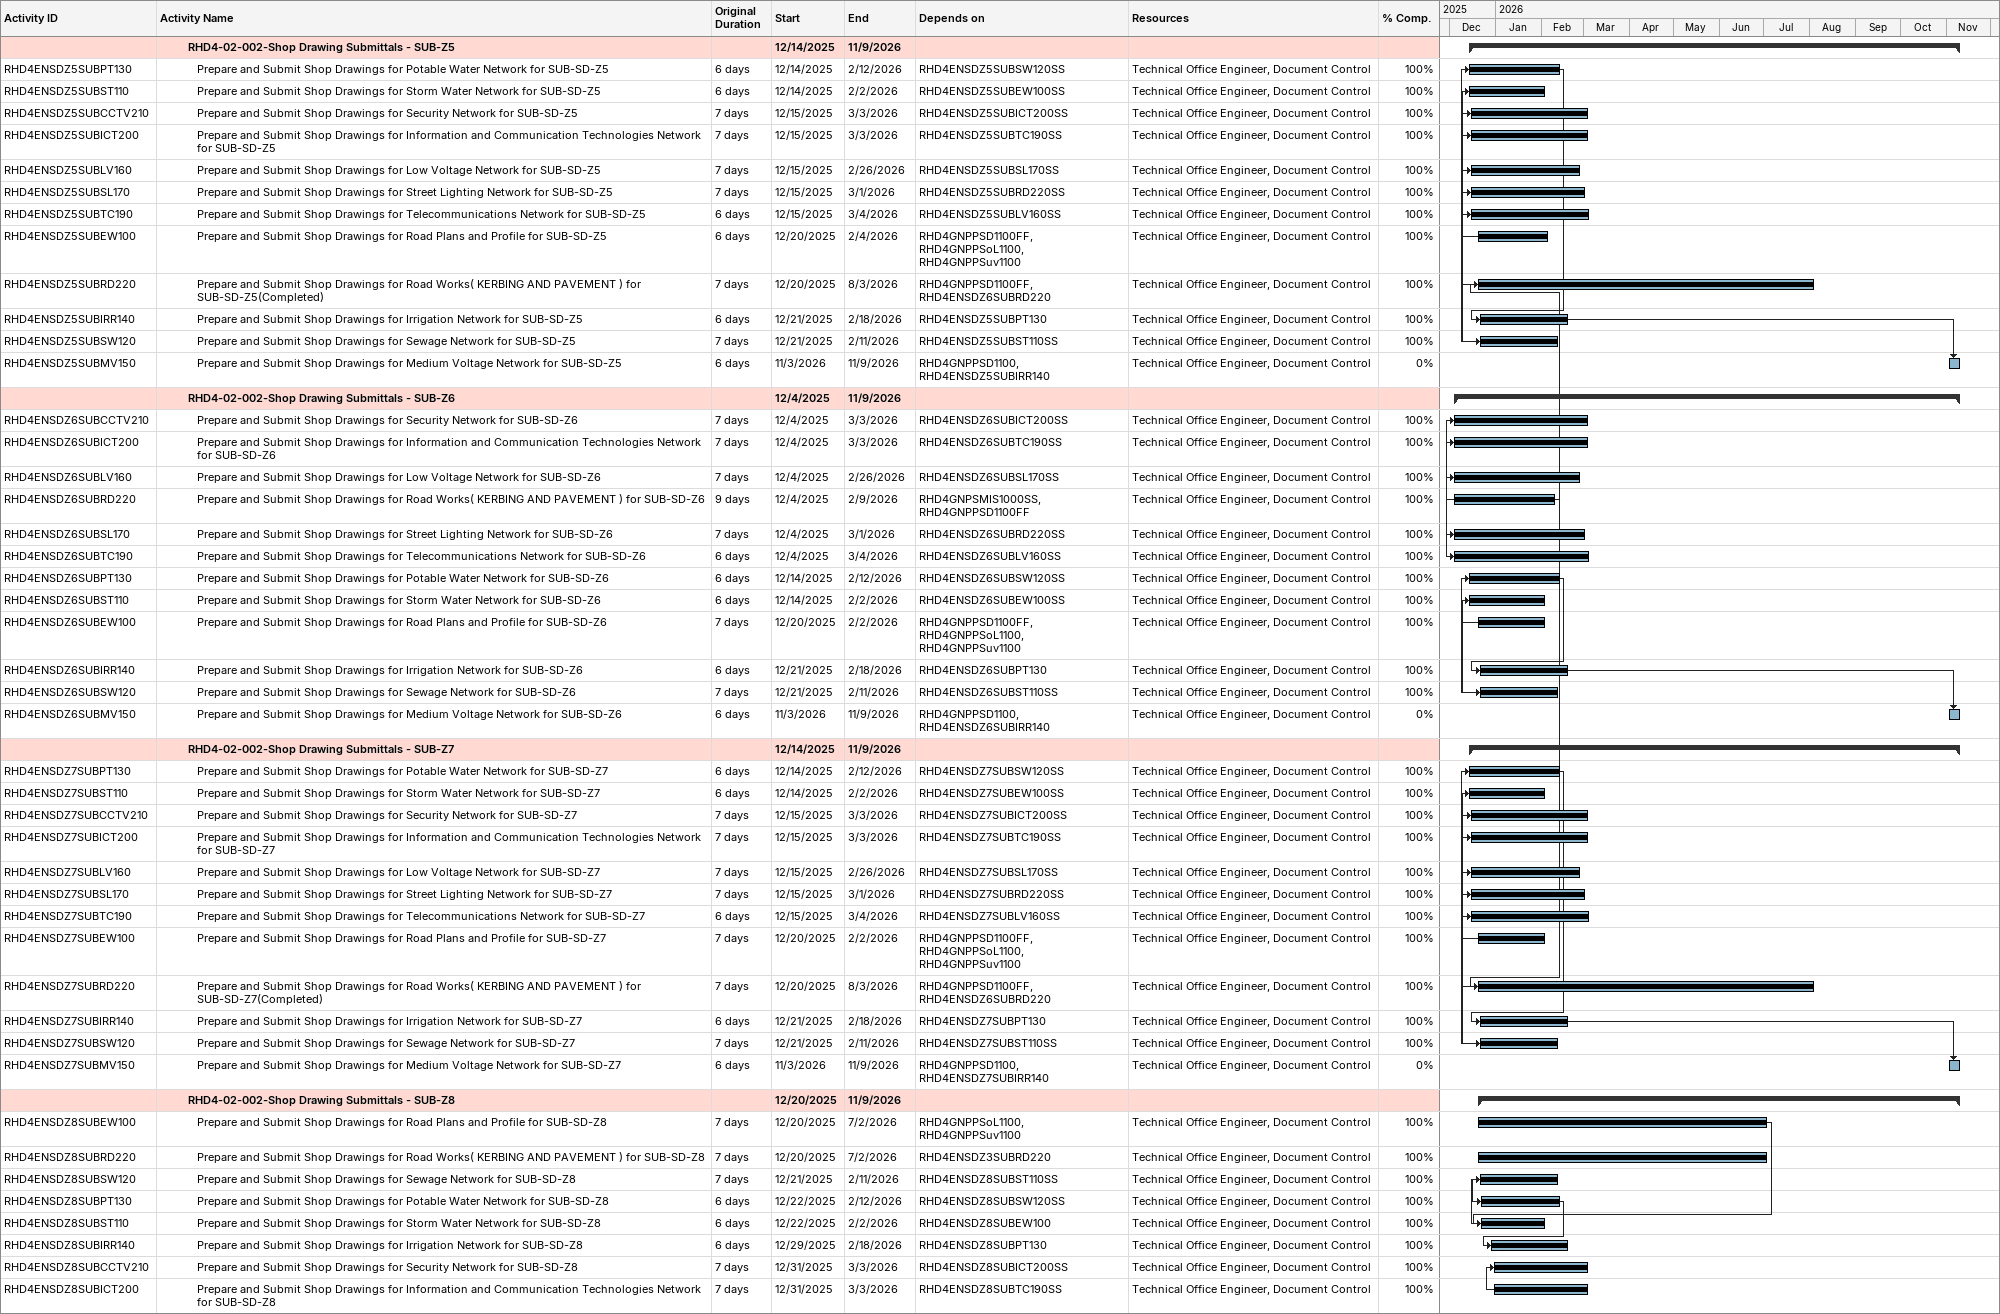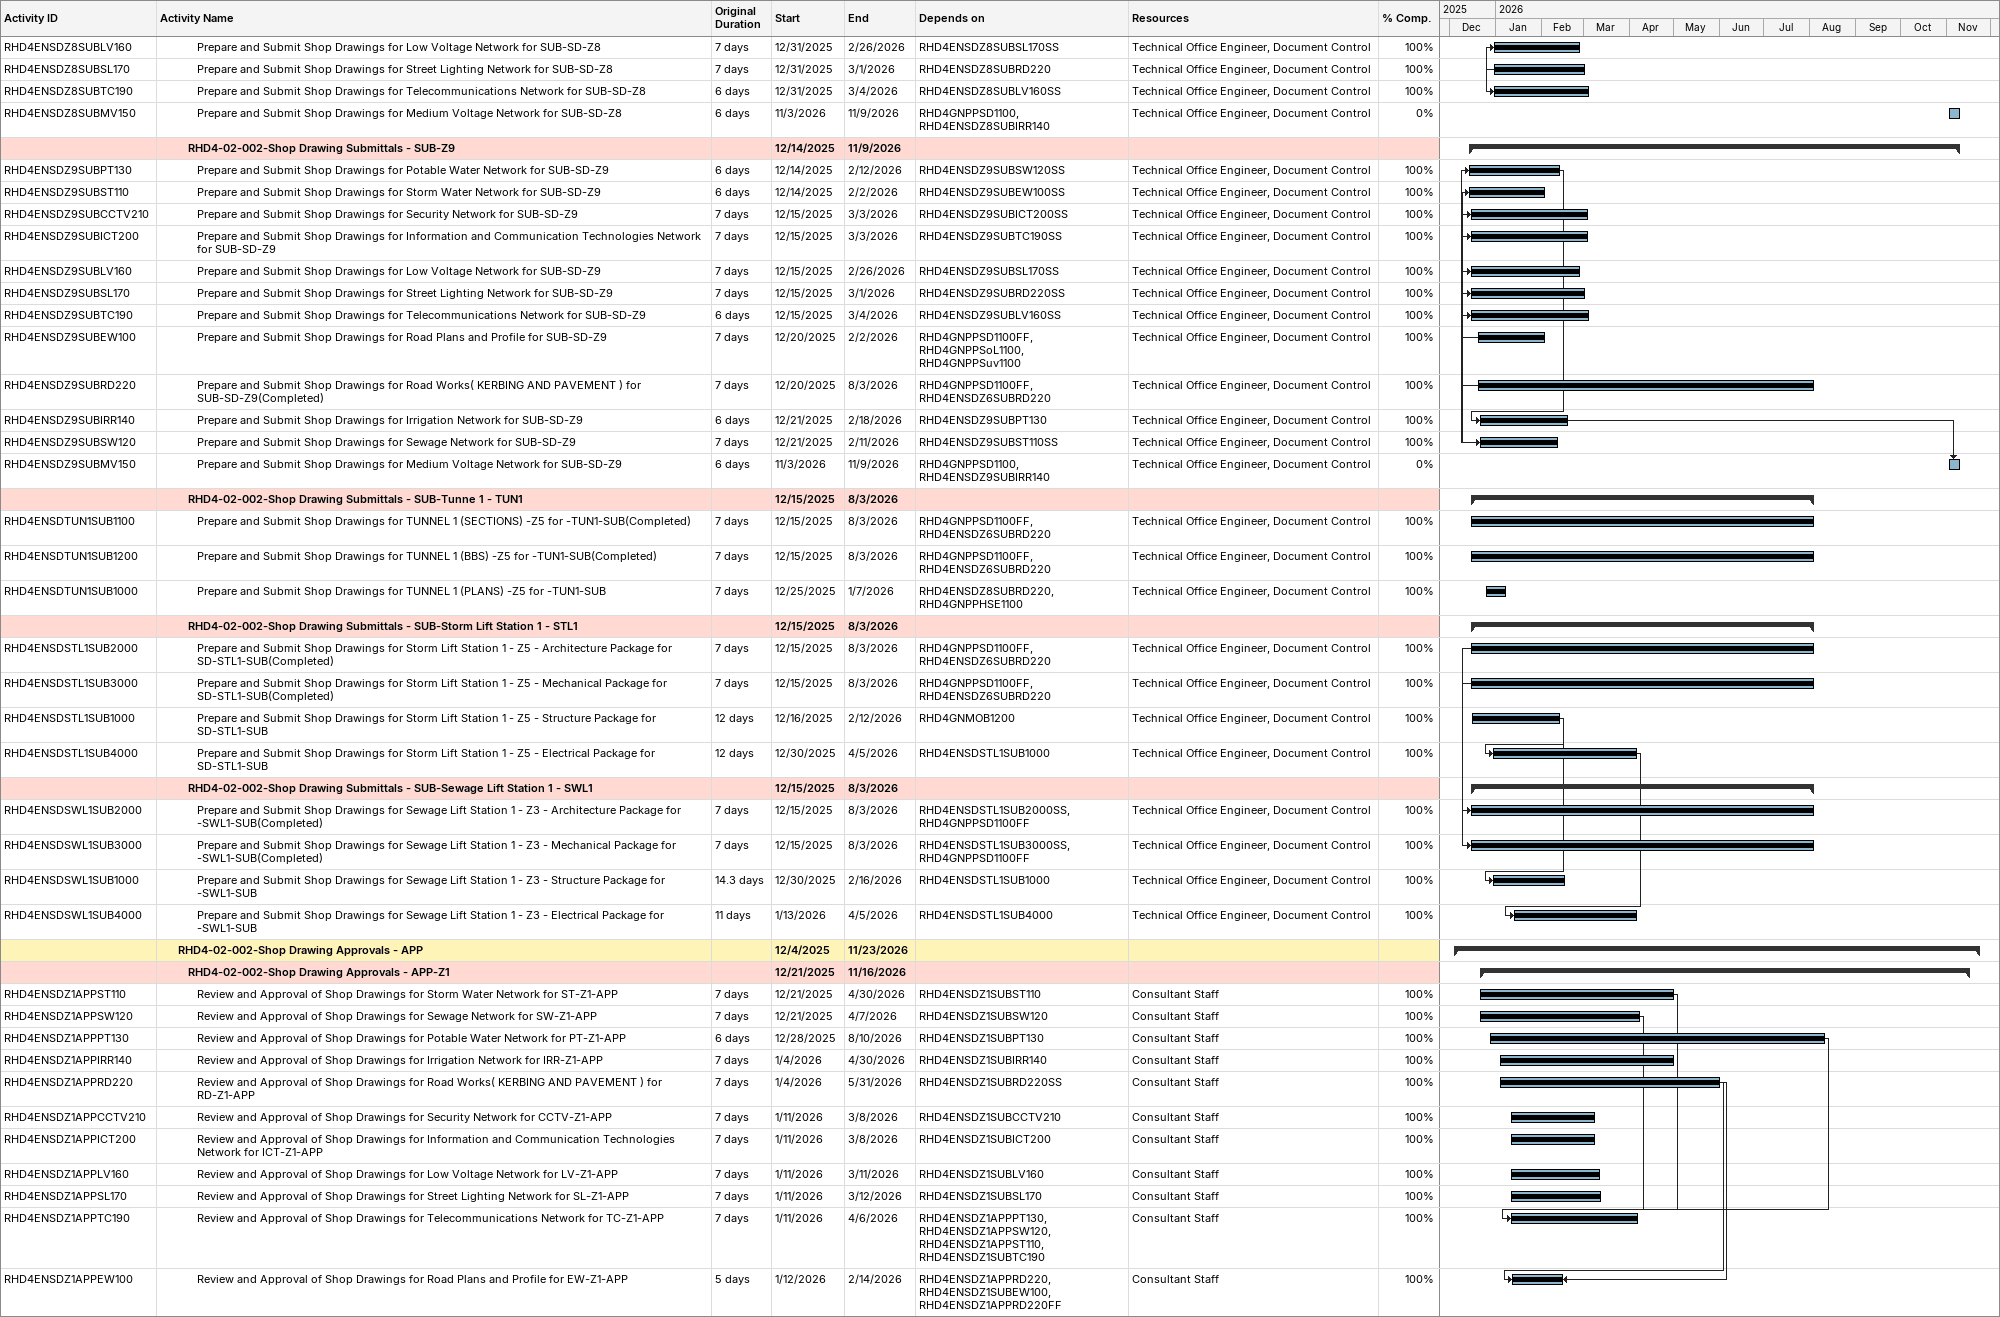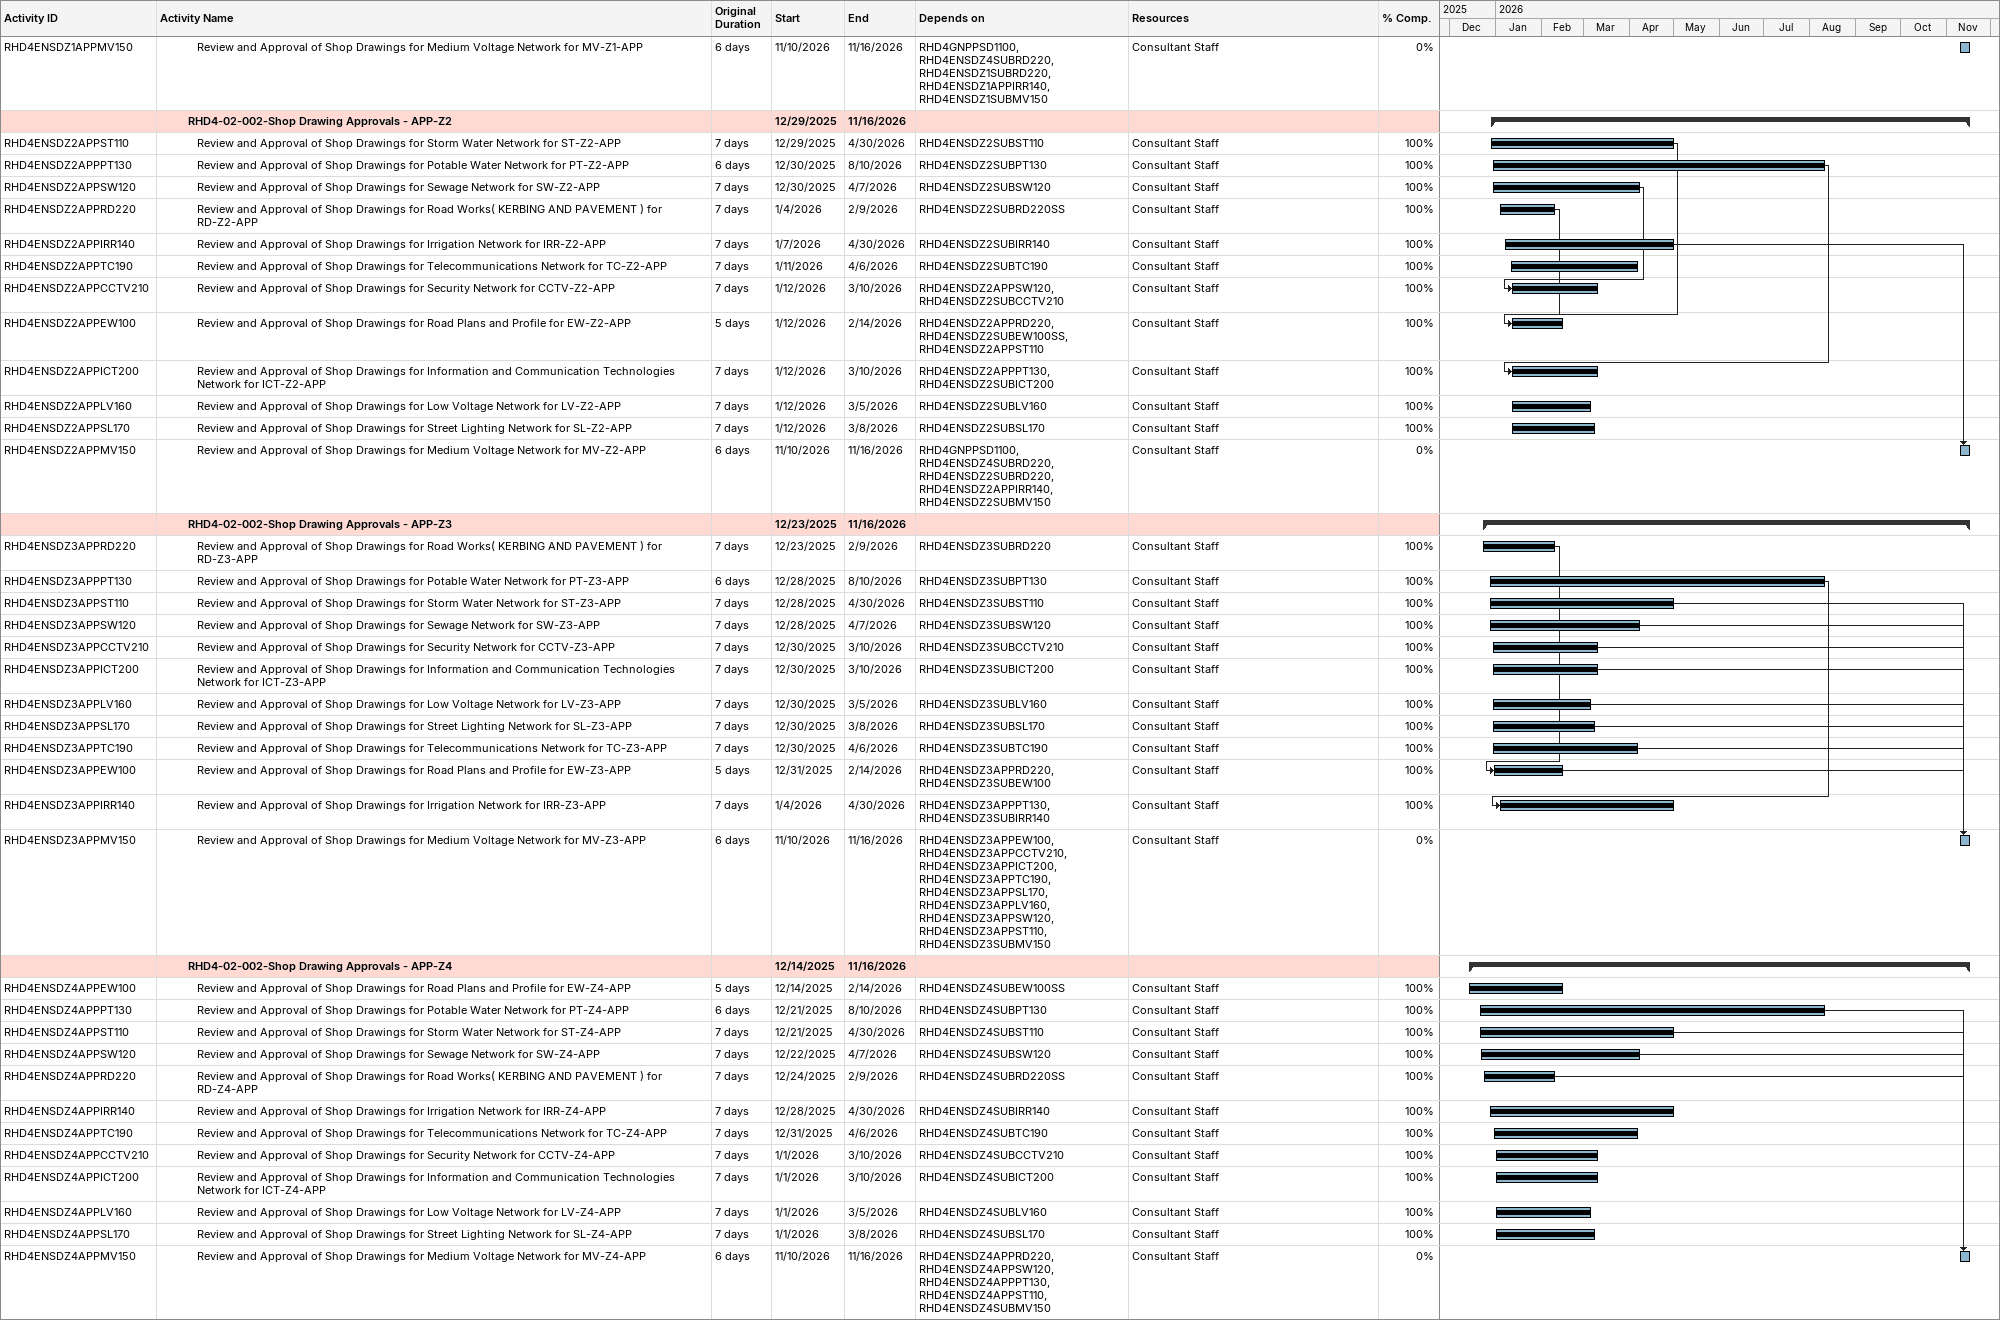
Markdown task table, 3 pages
| ID | Level | Task | Original duration | Start | Finish | Predecessors | Resources | % complete |
|---|---|---|---|---|---|---|---|---|
|  | 4 | **RHD4-02-002-Shop Drawing Submittals - SUB-Z5** |  | 2025-12-14 | 2026-11-09 |  |  |  |
| RHD4ENSDZ5SUBPT130 | 5 | Prepare and Submit Shop Drawings for Potable Water Network for SUB-SD-Z5 | 6d | 2025-12-14 | 2026-02-12 | RHD4ENSDZ5SUBSW120SS | Technical Office Engineer, Document Control | 100 |
| RHD4ENSDZ5SUBST110 | 5 | Prepare and Submit Shop Drawings for Storm Water Network for SUB-SD-Z5 | 6d | 2025-12-14 | 2026-02-02 | RHD4ENSDZ5SUBEW100SS | Technical Office Engineer, Document Control | 100 |
| RHD4ENSDZ5SUBCCTV210 | 5 | Prepare and Submit Shop Drawings for Security Network for SUB-SD-Z5 | 7d | 2025-12-15 | 2026-03-03 | RHD4ENSDZ5SUBICT200SS | Technical Office Engineer, Document Control | 100 |
| RHD4ENSDZ5SUBICT200 | 5 | Prepare and Submit Shop Drawings for Information and Communication Technologies Network for SUB-SD-Z5 | 7d | 2025-12-15 | 2026-03-03 | RHD4ENSDZ5SUBTC190SS | Technical Office Engineer, Document Control | 100 |
| RHD4ENSDZ5SUBLV160 | 5 | Prepare and Submit Shop Drawings for Low Voltage Network for SUB-SD-Z5 | 7d | 2025-12-15 | 2026-02-26 | RHD4ENSDZ5SUBSL170SS | Technical Office Engineer, Document Control | 100 |
| RHD4ENSDZ5SUBSL170 | 5 | Prepare and Submit Shop Drawings for Street Lighting Network for SUB-SD-Z5 | 7d | 2025-12-15 | 2026-03-01 | RHD4ENSDZ5SUBRD220SS | Technical Office Engineer, Document Control | 100 |
| RHD4ENSDZ5SUBTC190 | 5 | Prepare and Submit Shop Drawings for Telecommunications Network for SUB-SD-Z5 | 6d | 2025-12-15 | 2026-03-04 | RHD4ENSDZ5SUBLV160SS | Technical Office Engineer, Document Control | 100 |
| RHD4ENSDZ5SUBEW100 | 5 | Prepare and Submit Shop Drawings for Road Plans and Profile for SUB-SD-Z5 | 6d | 2025-12-20 | 2026-02-04 | RHD4GNPPSD1100FF, RHD4GNPPSoL1100, RHD4GNPPSuv1100 | Technical Office Engineer, Document Control | 100 |
| RHD4ENSDZ5SUBRD220 | 5 | Prepare and Submit Shop Drawings for Road Works( KERBING AND PAVEMENT ) for SUB-SD-Z5(Completed) | 7d | 2025-12-20 | 2026-08-03 | RHD4GNPPSD1100FF, RHD4ENSDZ6SUBRD220 | Technical Office Engineer, Document Control | 100 |
| RHD4ENSDZ5SUBIRR140 | 5 | Prepare and Submit Shop Drawings for Irrigation Network for SUB-SD-Z5 | 6d | 2025-12-21 | 2026-02-18 | RHD4ENSDZ5SUBPT130 | Technical Office Engineer, Document Control | 100 |
| RHD4ENSDZ5SUBSW120 | 5 | Prepare and Submit Shop Drawings for Sewage Network for SUB-SD-Z5 | 7d | 2025-12-21 | 2026-02-11 | RHD4ENSDZ5SUBST110SS | Technical Office Engineer, Document Control | 100 |
| RHD4ENSDZ5SUBMV150 | 5 | Prepare and Submit Shop Drawings for Medium Voltage Network for SUB-SD-Z5 | 6d | 2026-11-03 | 2026-11-09 | RHD4GNPPSD1100, RHD4ENSDZ5SUBIRR140 | Technical Office Engineer, Document Control | 0 |
|  | 4 | **RHD4-02-002-Shop Drawing Submittals - SUB-Z6** |  | 2025-12-04 | 2026-11-09 |  |  |  |
| RHD4ENSDZ6SUBCCTV210 | 5 | Prepare and Submit Shop Drawings for Security Network for SUB-SD-Z6 | 7d | 2025-12-04 | 2026-03-03 | RHD4ENSDZ6SUBICT200SS | Technical Office Engineer, Document Control | 100 |
| RHD4ENSDZ6SUBICT200 | 5 | Prepare and Submit Shop Drawings for Information and Communication Technologies Network for SUB-SD-Z6 | 7d | 2025-12-04 | 2026-03-03 | RHD4ENSDZ6SUBTC190SS | Technical Office Engineer, Document Control | 100 |
| RHD4ENSDZ6SUBLV160 | 5 | Prepare and Submit Shop Drawings for Low Voltage Network for SUB-SD-Z6 | 7d | 2025-12-04 | 2026-02-26 | RHD4ENSDZ6SUBSL170SS | Technical Office Engineer, Document Control | 100 |
| RHD4ENSDZ6SUBRD220 | 5 | Prepare and Submit Shop Drawings for Road Works( KERBING AND PAVEMENT ) for SUB-SD-Z6 | 9d | 2025-12-04 | 2026-02-09 | RHD4GNPSMIS1000SS, RHD4GNPPSD1100FF | Technical Office Engineer, Document Control | 100 |
| RHD4ENSDZ6SUBSL170 | 5 | Prepare and Submit Shop Drawings for Street Lighting Network for SUB-SD-Z6 | 7d | 2025-12-04 | 2026-03-01 | RHD4ENSDZ6SUBRD220SS | Technical Office Engineer, Document Control | 100 |
| RHD4ENSDZ6SUBTC190 | 5 | Prepare and Submit Shop Drawings for Telecommunications Network for SUB-SD-Z6 | 6d | 2025-12-04 | 2026-03-04 | RHD4ENSDZ6SUBLV160SS | Technical Office Engineer, Document Control | 100 |
| RHD4ENSDZ6SUBPT130 | 5 | Prepare and Submit Shop Drawings for Potable Water Network for SUB-SD-Z6 | 6d | 2025-12-14 | 2026-02-12 | RHD4ENSDZ6SUBSW120SS | Technical Office Engineer, Document Control | 100 |
| RHD4ENSDZ6SUBST110 | 5 | Prepare and Submit Shop Drawings for Storm Water Network for SUB-SD-Z6 | 6d | 2025-12-14 | 2026-02-02 | RHD4ENSDZ6SUBEW100SS | Technical Office Engineer, Document Control | 100 |
| RHD4ENSDZ6SUBEW100 | 5 | Prepare and Submit Shop Drawings for Road Plans and Profile for SUB-SD-Z6 | 7d | 2025-12-20 | 2026-02-02 | RHD4GNPPSD1100FF, RHD4GNPPSoL1100, RHD4GNPPSuv1100 | Technical Office Engineer, Document Control | 100 |
| RHD4ENSDZ6SUBIRR140 | 5 | Prepare and Submit Shop Drawings for Irrigation Network for SUB-SD-Z6 | 6d | 2025-12-21 | 2026-02-18 | RHD4ENSDZ6SUBPT130 | Technical Office Engineer, Document Control | 100 |
| RHD4ENSDZ6SUBSW120 | 5 | Prepare and Submit Shop Drawings for Sewage Network for SUB-SD-Z6 | 7d | 2025-12-21 | 2026-02-11 | RHD4ENSDZ6SUBST110SS | Technical Office Engineer, Document Control | 100 |
| RHD4ENSDZ6SUBMV150 | 5 | Prepare and Submit Shop Drawings for Medium Voltage Network for SUB-SD-Z6 | 6d | 2026-11-03 | 2026-11-09 | RHD4GNPPSD1100, RHD4ENSDZ6SUBIRR140 | Technical Office Engineer, Document Control | 0 |
|  | 4 | **RHD4-02-002-Shop Drawing Submittals - SUB-Z7** |  | 2025-12-14 | 2026-11-09 |  |  |  |
| RHD4ENSDZ7SUBPT130 | 5 | Prepare and Submit Shop Drawings for Potable Water Network for SUB-SD-Z7 | 6d | 2025-12-14 | 2026-02-12 | RHD4ENSDZ7SUBSW120SS | Technical Office Engineer, Document Control | 100 |
| RHD4ENSDZ7SUBST110 | 5 | Prepare and Submit Shop Drawings for Storm Water Network for SUB-SD-Z7 | 6d | 2025-12-14 | 2026-02-02 | RHD4ENSDZ7SUBEW100SS | Technical Office Engineer, Document Control | 100 |
| RHD4ENSDZ7SUBCCTV210 | 5 | Prepare and Submit Shop Drawings for Security Network for SUB-SD-Z7 | 7d | 2025-12-15 | 2026-03-03 | RHD4ENSDZ7SUBICT200SS | Technical Office Engineer, Document Control | 100 |
| RHD4ENSDZ7SUBICT200 | 5 | Prepare and Submit Shop Drawings for Information and Communication Technologies Network for SUB-SD-Z7 | 7d | 2025-12-15 | 2026-03-03 | RHD4ENSDZ7SUBTC190SS | Technical Office Engineer, Document Control | 100 |
| RHD4ENSDZ7SUBLV160 | 5 | Prepare and Submit Shop Drawings for Low Voltage Network for SUB-SD-Z7 | 7d | 2025-12-15 | 2026-02-26 | RHD4ENSDZ7SUBSL170SS | Technical Office Engineer, Document Control | 100 |
| RHD4ENSDZ7SUBSL170 | 5 | Prepare and Submit Shop Drawings for Street Lighting Network for SUB-SD-Z7 | 7d | 2025-12-15 | 2026-03-01 | RHD4ENSDZ7SUBRD220SS | Technical Office Engineer, Document Control | 100 |
| RHD4ENSDZ7SUBTC190 | 5 | Prepare and Submit Shop Drawings for Telecommunications Network for SUB-SD-Z7 | 6d | 2025-12-15 | 2026-03-04 | RHD4ENSDZ7SUBLV160SS | Technical Office Engineer, Document Control | 100 |
| RHD4ENSDZ7SUBEW100 | 5 | Prepare and Submit Shop Drawings for Road Plans and Profile for SUB-SD-Z7 | 7d | 2025-12-20 | 2026-02-02 | RHD4GNPPSD1100FF, RHD4GNPPSoL1100, RHD4GNPPSuv1100 | Technical Office Engineer, Document Control | 100 |
| RHD4ENSDZ7SUBRD220 | 5 | Prepare and Submit Shop Drawings for Road Works( KERBING AND PAVEMENT ) for SUB-SD-Z7(Completed) | 7d | 2025-12-20 | 2026-08-03 | RHD4GNPPSD1100FF, RHD4ENSDZ6SUBRD220 | Technical Office Engineer, Document Control | 100 |
| RHD4ENSDZ7SUBIRR140 | 5 | Prepare and Submit Shop Drawings for Irrigation Network for SUB-SD-Z7 | 6d | 2025-12-21 | 2026-02-18 | RHD4ENSDZ7SUBPT130 | Technical Office Engineer, Document Control | 100 |
| RHD4ENSDZ7SUBSW120 | 5 | Prepare and Submit Shop Drawings for Sewage Network for SUB-SD-Z7 | 7d | 2025-12-21 | 2026-02-11 | RHD4ENSDZ7SUBST110SS | Technical Office Engineer, Document Control | 100 |
| RHD4ENSDZ7SUBMV150 | 5 | Prepare and Submit Shop Drawings for Medium Voltage Network for SUB-SD-Z7 | 6d | 2026-11-03 | 2026-11-09 | RHD4GNPPSD1100, RHD4ENSDZ7SUBIRR140 | Technical Office Engineer, Document Control | 0 |
|  | 4 | **RHD4-02-002-Shop Drawing Submittals - SUB-Z8** |  | 2025-12-20 | 2026-11-09 |  |  |  |
| RHD4ENSDZ8SUBEW100 | 5 | Prepare and Submit Shop Drawings for Road Plans and Profile for SUB-SD-Z8 | 7d | 2025-12-20 | 2026-07-02 | RHD4GNPPSoL1100, RHD4GNPPSuv1100 | Technical Office Engineer, Document Control | 100 |
| RHD4ENSDZ8SUBRD220 | 5 | Prepare and Submit Shop Drawings for Road Works( KERBING AND PAVEMENT ) for SUB-SD-Z8 | 7d | 2025-12-20 | 2026-07-02 | RHD4ENSDZ3SUBRD220 | Technical Office Engineer, Document Control | 100 |
| RHD4ENSDZ8SUBSW120 | 5 | Prepare and Submit Shop Drawings for Sewage Network for SUB-SD-Z8 | 7d | 2025-12-21 | 2026-02-11 | RHD4ENSDZ8SUBST110SS | Technical Office Engineer, Document Control | 100 |
| RHD4ENSDZ8SUBPT130 | 5 | Prepare and Submit Shop Drawings for Potable Water Network for SUB-SD-Z8 | 6d | 2025-12-22 | 2026-02-12 | RHD4ENSDZ8SUBSW120SS | Technical Office Engineer, Document Control | 100 |
| RHD4ENSDZ8SUBST110 | 5 | Prepare and Submit Shop Drawings for Storm Water Network for SUB-SD-Z8 | 6d | 2025-12-22 | 2026-02-02 | RHD4ENSDZ8SUBEW100 | Technical Office Engineer, Document Control | 100 |
| RHD4ENSDZ8SUBIRR140 | 5 | Prepare and Submit Shop Drawings for Irrigation Network for SUB-SD-Z8 | 6d | 2025-12-29 | 2026-02-18 | RHD4ENSDZ8SUBPT130 | Technical Office Engineer, Document Control | 100 |
| RHD4ENSDZ8SUBCCTV210 | 5 | Prepare and Submit Shop Drawings for Security Network for SUB-SD-Z8 | 7d | 2025-12-31 | 2026-03-03 | RHD4ENSDZ8SUBICT200SS | Technical Office Engineer, Document Control | 100 |
| RHD4ENSDZ8SUBICT200 | 5 | Prepare and Submit Shop Drawings for Information and Communication Technologies Network for SUB-SD-Z8 | 7d | 2025-12-31 | 2026-03-03 | RHD4ENSDZ8SUBTC190SS | Technical Office Engineer, Document Control | 100 |
| RHD4ENSDZ8SUBLV160 | 5 | Prepare and Submit Shop Drawings for Low Voltage Network for SUB-SD-Z8 | 7d | 2025-12-31 | 2026-02-26 | RHD4ENSDZ8SUBSL170SS | Technical Office Engineer, Document Control | 100 |
| RHD4ENSDZ8SUBSL170 | 5 | Prepare and Submit Shop Drawings for Street Lighting Network for SUB-SD-Z8 | 7d | 2025-12-31 | 2026-03-01 | RHD4ENSDZ8SUBRD220 | Technical Office Engineer, Document Control | 100 |
| RHD4ENSDZ8SUBTC190 | 5 | Prepare and Submit Shop Drawings for Telecommunications Network for SUB-SD-Z8 | 6d | 2025-12-31 | 2026-03-04 | RHD4ENSDZ8SUBLV160SS | Technical Office Engineer, Document Control | 100 |
| RHD4ENSDZ8SUBMV150 | 5 | Prepare and Submit Shop Drawings for Medium Voltage Network for SUB-SD-Z8 | 6d | 2026-11-03 | 2026-11-09 | RHD4GNPPSD1100, RHD4ENSDZ8SUBIRR140 | Technical Office Engineer, Document Control | 0 |
|  | 4 | **RHD4-02-002-Shop Drawing Submittals - SUB-Z9** |  | 2025-12-14 | 2026-11-09 |  |  |  |
| RHD4ENSDZ9SUBPT130 | 5 | Prepare and Submit Shop Drawings for Potable Water Network for SUB-SD-Z9 | 6d | 2025-12-14 | 2026-02-12 | RHD4ENSDZ9SUBSW120SS | Technical Office Engineer, Document Control | 100 |
| RHD4ENSDZ9SUBST110 | 5 | Prepare and Submit Shop Drawings for Storm Water Network for SUB-SD-Z9 | 6d | 2025-12-14 | 2026-02-02 | RHD4ENSDZ9SUBEW100SS | Technical Office Engineer, Document Control | 100 |
| RHD4ENSDZ9SUBCCTV210 | 5 | Prepare and Submit Shop Drawings for Security Network for SUB-SD-Z9 | 7d | 2025-12-15 | 2026-03-03 | RHD4ENSDZ9SUBICT200SS | Technical Office Engineer, Document Control | 100 |
| RHD4ENSDZ9SUBICT200 | 5 | Prepare and Submit Shop Drawings for Information and Communication Technologies Network for SUB-SD-Z9 | 7d | 2025-12-15 | 2026-03-03 | RHD4ENSDZ9SUBTC190SS | Technical Office Engineer, Document Control | 100 |
| RHD4ENSDZ9SUBLV160 | 5 | Prepare and Submit Shop Drawings for Low Voltage Network for SUB-SD-Z9 | 7d | 2025-12-15 | 2026-02-26 | RHD4ENSDZ9SUBSL170SS | Technical Office Engineer, Document Control | 100 |
| RHD4ENSDZ9SUBSL170 | 5 | Prepare and Submit Shop Drawings for Street Lighting Network for SUB-SD-Z9 | 7d | 2025-12-15 | 2026-03-01 | RHD4ENSDZ9SUBRD220SS | Technical Office Engineer, Document Control | 100 |
| RHD4ENSDZ9SUBTC190 | 5 | Prepare and Submit Shop Drawings for Telecommunications Network for SUB-SD-Z9 | 6d | 2025-12-15 | 2026-03-04 | RHD4ENSDZ9SUBLV160SS | Technical Office Engineer, Document Control | 100 |
| RHD4ENSDZ9SUBEW100 | 5 | Prepare and Submit Shop Drawings for Road Plans and Profile for SUB-SD-Z9 | 7d | 2025-12-20 | 2026-02-02 | RHD4GNPPSD1100FF, RHD4GNPPSoL1100, RHD4GNPPSuv1100 | Technical Office Engineer, Document Control | 100 |
| RHD4ENSDZ9SUBRD220 | 5 | Prepare and Submit Shop Drawings for Road Works( KERBING AND PAVEMENT ) for SUB-SD-Z9(Completed) | 7d | 2025-12-20 | 2026-08-03 | RHD4GNPPSD1100FF, RHD4ENSDZ6SUBRD220 | Technical Office Engineer, Document Control | 100 |
| RHD4ENSDZ9SUBIRR140 | 5 | Prepare and Submit Shop Drawings for Irrigation Network for SUB-SD-Z9 | 6d | 2025-12-21 | 2026-02-18 | RHD4ENSDZ9SUBPT130 | Technical Office Engineer, Document Control | 100 |
| RHD4ENSDZ9SUBSW120 | 5 | Prepare and Submit Shop Drawings for Sewage Network for SUB-SD-Z9 | 7d | 2025-12-21 | 2026-02-11 | RHD4ENSDZ9SUBST110SS | Technical Office Engineer, Document Control | 100 |
| RHD4ENSDZ9SUBMV150 | 5 | Prepare and Submit Shop Drawings for Medium Voltage Network for SUB-SD-Z9 | 6d | 2026-11-03 | 2026-11-09 | RHD4GNPPSD1100, RHD4ENSDZ9SUBIRR140 | Technical Office Engineer, Document Control | 0 |
|  | 4 | **RHD4-02-002-Shop Drawing Submittals - SUB-Tunne 1 - TUN1** |  | 2025-12-15 | 2026-08-03 |  |  |  |
| RHD4ENSDTUN1SUB1100 | 5 | Prepare and Submit Shop Drawings for TUNNEL 1 (SECTIONS) -Z5 for -TUN1-SUB(Completed) | 7d | 2025-12-15 | 2026-08-03 | RHD4GNPPSD1100FF, RHD4ENSDZ6SUBRD220 | Technical Office Engineer, Document Control | 100 |
| RHD4ENSDTUN1SUB1200 | 5 | Prepare and Submit Shop Drawings for TUNNEL 1 (BBS) -Z5 for -TUN1-SUB(Completed) | 7d | 2025-12-15 | 2026-08-03 | RHD4GNPPSD1100FF, RHD4ENSDZ6SUBRD220 | Technical Office Engineer, Document Control | 100 |
| RHD4ENSDTUN1SUB1000 | 5 | Prepare and Submit Shop Drawings for TUNNEL 1 (PLANS) -Z5 for -TUN1-SUB | 7d | 2025-12-25 | 2026-01-07 | RHD4ENSDZ8SUBRD220, RHD4GNPPHSE1100 | Technical Office Engineer, Document Control | 100 |
|  | 4 | **RHD4-02-002-Shop Drawing Submittals - SUB-Storm Lift Station 1 - STL1** |  | 2025-12-15 | 2026-08-03 |  |  |  |
| RHD4ENSDSTL1SUB2000 | 5 | Prepare and Submit Shop Drawings for Storm Lift Station 1 - Z5 - Architecture Package for SD-STL1-SUB(Completed) | 7d | 2025-12-15 | 2026-08-03 | RHD4GNPPSD1100FF, RHD4ENSDZ6SUBRD220 | Technical Office Engineer, Document Control | 100 |
| RHD4ENSDSTL1SUB3000 | 5 | Prepare and Submit Shop Drawings for Storm Lift Station 1 - Z5 - Mechanical Package for SD-STL1-SUB(Completed) | 7d | 2025-12-15 | 2026-08-03 | RHD4GNPPSD1100FF, RHD4ENSDZ6SUBRD220 | Technical Office Engineer, Document Control | 100 |
| RHD4ENSDSTL1SUB1000 | 5 | Prepare and Submit Shop Drawings for Storm Lift Station 1 - Z5 - Structure Package for SD-STL1-SUB | 12d | 2025-12-16 | 2026-02-12 | RHD4GNMOB1200 | Technical Office Engineer, Document Control | 100 |
| RHD4ENSDSTL1SUB4000 | 5 | Prepare and Submit Shop Drawings for Storm Lift Station 1 - Z5 - Electrical Package for SD-STL1-SUB | 12d | 2025-12-30 | 2026-04-05 | RHD4ENSDSTL1SUB1000 | Technical Office Engineer, Document Control | 100 |
|  | 4 | **RHD4-02-002-Shop Drawing Submittals - SUB-Sewage Lift Station 1 - SWL1** |  | 2025-12-15 | 2026-08-03 |  |  |  |
| RHD4ENSDSWL1SUB2000 | 5 | Prepare and Submit Shop Drawings for Sewage Lift Station 1 - Z3 - Architecture Package for -SWL1-SUB(Completed) | 7d | 2025-12-15 | 2026-08-03 | RHD4ENSDSTL1SUB2000SS, RHD4GNPPSD1100FF | Technical Office Engineer, Document Control | 100 |
| RHD4ENSDSWL1SUB3000 | 5 | Prepare and Submit Shop Drawings for Sewage Lift Station 1 - Z3 - Mechanical Package for -SWL1-SUB(Completed) | 7d | 2025-12-15 | 2026-08-03 | RHD4ENSDSTL1SUB3000SS, RHD4GNPPSD1100FF | Technical Office Engineer, Document Control | 100 |
| RHD4ENSDSWL1SUB1000 | 5 | Prepare and Submit Shop Drawings for Sewage Lift Station 1 - Z3 - Structure Package for -SWL1-SUB | 14.3d | 2025-12-30 | 2026-02-16 | RHD4ENSDSTL1SUB1000 | Technical Office Engineer, Document Control | 100 |
| RHD4ENSDSWL1SUB4000 | 5 | Prepare and Submit Shop Drawings for Sewage Lift Station 1 - Z3 - Electrical Package for -SWL1-SUB | 11d | 2026-01-13 | 2026-04-05 | RHD4ENSDSTL1SUB4000 | Technical Office Engineer, Document Control | 100 |
|  | 3 | **RHD4-02-002-Shop Drawing Approvals - APP** |  | 2025-12-04 | 2026-11-23 |  |  |  |
|  | 4 | **RHD4-02-002-Shop Drawing Approvals - APP-Z1** |  | 2025-12-21 | 2026-11-16 |  |  |  |
| RHD4ENSDZ1APPST110 | 5 | Review and Approval of Shop Drawings for Storm Water Network for ST-Z1-APP | 7d | 2025-12-21 | 2026-04-30 | RHD4ENSDZ1SUBST110 | Consultant Staff | 100 |
| RHD4ENSDZ1APPSW120 | 5 | Review and Approval of Shop Drawings for Sewage Network for SW-Z1-APP | 7d | 2025-12-21 | 2026-04-07 | RHD4ENSDZ1SUBSW120 | Consultant Staff | 100 |
| RHD4ENSDZ1APPPT130 | 5 | Review and Approval of Shop Drawings for Potable Water Network for PT-Z1-APP | 6d | 2025-12-28 | 2026-08-10 | RHD4ENSDZ1SUBPT130 | Consultant Staff | 100 |
| RHD4ENSDZ1APPIRR140 | 5 | Review and Approval of Shop Drawings for Irrigation Network for IRR-Z1-APP | 7d | 2026-01-04 | 2026-04-30 | RHD4ENSDZ1SUBIRR140 | Consultant Staff | 100 |
| RHD4ENSDZ1APPRD220 | 5 | Review and Approval of Shop Drawings for Road Works( KERBING AND PAVEMENT ) for RD-Z1-APP | 7d | 2026-01-04 | 2026-05-31 | RHD4ENSDZ1SUBRD220SS | Consultant Staff | 100 |
| RHD4ENSDZ1APPCCTV210 | 5 | Review and Approval of Shop Drawings for Security Network for CCTV-Z1-APP | 7d | 2026-01-11 | 2026-03-08 | RHD4ENSDZ1SUBCCTV210 | Consultant Staff | 100 |
| RHD4ENSDZ1APPICT200 | 5 | Review and Approval of Shop Drawings for Information and Communication Technologies Network for ICT-Z1-APP | 7d | 2026-01-11 | 2026-03-08 | RHD4ENSDZ1SUBICT200 | Consultant Staff | 100 |
| RHD4ENSDZ1APPLV160 | 5 | Review and Approval of Shop Drawings for Low Voltage Network for LV-Z1-APP | 7d | 2026-01-11 | 2026-03-11 | RHD4ENSDZ1SUBLV160 | Consultant Staff | 100 |
| RHD4ENSDZ1APPSL170 | 5 | Review and Approval of Shop Drawings for Street Lighting Network for SL-Z1-APP | 7d | 2026-01-11 | 2026-03-12 | RHD4ENSDZ1SUBSL170 | Consultant Staff | 100 |
| RHD4ENSDZ1APPTC190 | 5 | Review and Approval of Shop Drawings for Telecommunications Network for TC-Z1-APP | 7d | 2026-01-11 | 2026-04-06 | RHD4ENSDZ1APPPT130, RHD4ENSDZ1APPSW120, RHD4ENSDZ1APPST110, RHD4ENSDZ1SUBTC190 | Consultant Staff | 100 |
| RHD4ENSDZ1APPEW100 | 5 | Review and Approval of Shop Drawings for Road Plans and Profile for EW-Z1-APP | 5d | 2026-01-12 | 2026-02-14 | RHD4ENSDZ1APPRD220, RHD4ENSDZ1SUBEW100, RHD4ENSDZ1APPRD220FF | Consultant Staff | 100 |
| RHD4ENSDZ1APPMV150 | 5 | Review and Approval of Shop Drawings for Medium Voltage Network for MV-Z1-APP | 6d | 2026-11-10 | 2026-11-16 | RHD4GNPPSD1100, RHD4ENSDZ4SUBRD220, RHD4ENSDZ1SUBRD220, RHD4ENSDZ1APPIRR140, RHD4ENSDZ1SUBMV150 | Consultant Staff | 0 |
|  | 4 | **RHD4-02-002-Shop Drawing Approvals - APP-Z2** |  | 2025-12-29 | 2026-11-16 |  |  |  |
| RHD4ENSDZ2APPST110 | 5 | Review and Approval of Shop Drawings for Storm Water Network for ST-Z2-APP | 7d | 2025-12-29 | 2026-04-30 | RHD4ENSDZ2SUBST110 | Consultant Staff | 100 |
| RHD4ENSDZ2APPPT130 | 5 | Review and Approval of Shop Drawings for Potable Water Network for PT-Z2-APP | 6d | 2025-12-30 | 2026-08-10 | RHD4ENSDZ2SUBPT130 | Consultant Staff | 100 |
| RHD4ENSDZ2APPSW120 | 5 | Review and Approval of Shop Drawings for Sewage Network for SW-Z2-APP | 7d | 2025-12-30 | 2026-04-07 | RHD4ENSDZ2SUBSW120 | Consultant Staff | 100 |
| RHD4ENSDZ2APPRD220 | 5 | Review and Approval of Shop Drawings for Road Works( KERBING AND PAVEMENT ) for RD-Z2-APP | 7d | 2026-01-04 | 2026-02-09 | RHD4ENSDZ2SUBRD220SS | Consultant Staff | 100 |
| RHD4ENSDZ2APPIRR140 | 5 | Review and Approval of Shop Drawings for Irrigation Network for IRR-Z2-APP | 7d | 2026-01-07 | 2026-04-30 | RHD4ENSDZ2SUBIRR140 | Consultant Staff | 100 |
| RHD4ENSDZ2APPTC190 | 5 | Review and Approval of Shop Drawings for Telecommunications Network for TC-Z2-APP | 7d | 2026-01-11 | 2026-04-06 | RHD4ENSDZ2SUBTC190 | Consultant Staff | 100 |
| RHD4ENSDZ2APPCCTV210 | 5 | Review and Approval of Shop Drawings for Security Network for CCTV-Z2-APP | 7d | 2026-01-12 | 2026-03-10 | RHD4ENSDZ2APPSW120, RHD4ENSDZ2SUBCCTV210 | Consultant Staff | 100 |
| RHD4ENSDZ2APPEW100 | 5 | Review and Approval of Shop Drawings for Road Plans and Profile for EW-Z2-APP | 5d | 2026-01-12 | 2026-02-14 | RHD4ENSDZ2APPRD220, RHD4ENSDZ2SUBEW100SS, RHD4ENSDZ2APPST110 | Consultant Staff | 100 |
| RHD4ENSDZ2APPICT200 | 5 | Review and Approval of Shop Drawings for Information and Communication Technologies Network for ICT-Z2-APP | 7d | 2026-01-12 | 2026-03-10 | RHD4ENSDZ2APPPT130, RHD4ENSDZ2SUBICT200 | Consultant Staff | 100 |
| RHD4ENSDZ2APPLV160 | 5 | Review and Approval of Shop Drawings for Low Voltage Network for LV-Z2-APP | 7d | 2026-01-12 | 2026-03-05 | RHD4ENSDZ2SUBLV160 | Consultant Staff | 100 |
| RHD4ENSDZ2APPSL170 | 5 | Review and Approval of Shop Drawings for Street Lighting Network for SL-Z2-APP | 7d | 2026-01-12 | 2026-03-08 | RHD4ENSDZ2SUBSL170 | Consultant Staff | 100 |
| RHD4ENSDZ2APPMV150 | 5 | Review and Approval of Shop Drawings for Medium Voltage Network for MV-Z2-APP | 6d | 2026-11-10 | 2026-11-16 | RHD4GNPPSD1100, RHD4ENSDZ4SUBRD220, RHD4ENSDZ2SUBRD220, RHD4ENSDZ2APPIRR140, RHD4ENSDZ2SUBMV150 | Consultant Staff | 0 |
|  | 4 | **RHD4-02-002-Shop Drawing Approvals - APP-Z3** |  | 2025-12-23 | 2026-11-16 |  |  |  |
| RHD4ENSDZ3APPRD220 | 5 | Review and Approval of Shop Drawings for Road Works( KERBING AND PAVEMENT ) for RD-Z3-APP | 7d | 2025-12-23 | 2026-02-09 | RHD4ENSDZ3SUBRD220 | Consultant Staff | 100 |
| RHD4ENSDZ3APPPT130 | 5 | Review and Approval of Shop Drawings for Potable Water Network for PT-Z3-APP | 6d | 2025-12-28 | 2026-08-10 | RHD4ENSDZ3SUBPT130 | Consultant Staff | 100 |
| RHD4ENSDZ3APPST110 | 5 | Review and Approval of Shop Drawings for Storm Water Network for ST-Z3-APP | 7d | 2025-12-28 | 2026-04-30 | RHD4ENSDZ3SUBST110 | Consultant Staff | 100 |
| RHD4ENSDZ3APPSW120 | 5 | Review and Approval of Shop Drawings for Sewage Network for SW-Z3-APP | 7d | 2025-12-28 | 2026-04-07 | RHD4ENSDZ3SUBSW120 | Consultant Staff | 100 |
| RHD4ENSDZ3APPCCTV210 | 5 | Review and Approval of Shop Drawings for Security Network for CCTV-Z3-APP | 7d | 2025-12-30 | 2026-03-10 | RHD4ENSDZ3SUBCCTV210 | Consultant Staff | 100 |
| RHD4ENSDZ3APPICT200 | 5 | Review and Approval of Shop Drawings for Information and Communication Technologies Network for ICT-Z3-APP | 7d | 2025-12-30 | 2026-03-10 | RHD4ENSDZ3SUBICT200 | Consultant Staff | 100 |
| RHD4ENSDZ3APPLV160 | 5 | Review and Approval of Shop Drawings for Low Voltage Network for LV-Z3-APP | 7d | 2025-12-30 | 2026-03-05 | RHD4ENSDZ3SUBLV160 | Consultant Staff | 100 |
| RHD4ENSDZ3APPSL170 | 5 | Review and Approval of Shop Drawings for Street Lighting Network for SL-Z3-APP | 7d | 2025-12-30 | 2026-03-08 | RHD4ENSDZ3SUBSL170 | Consultant Staff | 100 |
| RHD4ENSDZ3APPTC190 | 5 | Review and Approval of Shop Drawings for Telecommunications Network for TC-Z3-APP | 7d | 2025-12-30 | 2026-04-06 | RHD4ENSDZ3SUBTC190 | Consultant Staff | 100 |
| RHD4ENSDZ3APPEW100 | 5 | Review and Approval of Shop Drawings for Road Plans and Profile for EW-Z3-APP | 5d | 2025-12-31 | 2026-02-14 | RHD4ENSDZ3APPRD220, RHD4ENSDZ3SUBEW100 | Consultant Staff | 100 |
| RHD4ENSDZ3APPIRR140 | 5 | Review and Approval of Shop Drawings for Irrigation Network for IRR-Z3-APP | 7d | 2026-01-04 | 2026-04-30 | RHD4ENSDZ3APPPT130, RHD4ENSDZ3SUBIRR140 | Consultant Staff | 100 |
| RHD4ENSDZ3APPMV150 | 5 | Review and Approval of Shop Drawings for Medium Voltage Network for MV-Z3-APP | 6d | 2026-11-10 | 2026-11-16 | RHD4ENSDZ3APPEW100, RHD4ENSDZ3APPCCTV210, RHD4ENSDZ3APPICT200, RHD4ENSDZ3APPTC190, RHD4ENSDZ3APPSL170, RHD4ENSDZ3APPLV160, RHD4ENSDZ3APPSW120, RHD4ENSDZ3APPST110, RHD4ENSDZ3SUBMV150 | Consultant Staff | 0 |
|  | 4 | **RHD4-02-002-Shop Drawing Approvals - APP-Z4** |  | 2025-12-14 | 2026-11-16 |  |  |  |
| RHD4ENSDZ4APPEW100 | 5 | Review and Approval of Shop Drawings for Road Plans and Profile for EW-Z4-APP | 5d | 2025-12-14 | 2026-02-14 | RHD4ENSDZ4SUBEW100SS | Consultant Staff | 100 |
| RHD4ENSDZ4APPPT130 | 5 | Review and Approval of Shop Drawings for Potable Water Network for PT-Z4-APP | 6d | 2025-12-21 | 2026-08-10 | RHD4ENSDZ4SUBPT130 | Consultant Staff | 100 |
| RHD4ENSDZ4APPST110 | 5 | Review and Approval of Shop Drawings for Storm Water Network for ST-Z4-APP | 7d | 2025-12-21 | 2026-04-30 | RHD4ENSDZ4SUBST110 | Consultant Staff | 100 |
| RHD4ENSDZ4APPSW120 | 5 | Review and Approval of Shop Drawings for Sewage Network for SW-Z4-APP | 7d | 2025-12-22 | 2026-04-07 | RHD4ENSDZ4SUBSW120 | Consultant Staff | 100 |
| RHD4ENSDZ4APPRD220 | 5 | Review and Approval of Shop Drawings for Road Works( KERBING AND PAVEMENT ) for RD-Z4-APP | 7d | 2025-12-24 | 2026-02-09 | RHD4ENSDZ4SUBRD220SS | Consultant Staff | 100 |
| RHD4ENSDZ4APPIRR140 | 5 | Review and Approval of Shop Drawings for Irrigation Network for IRR-Z4-APP | 7d | 2025-12-28 | 2026-04-30 | RHD4ENSDZ4SUBIRR140 | Consultant Staff | 100 |
| RHD4ENSDZ4APPTC190 | 5 | Review and Approval of Shop Drawings for Telecommunications Network for TC-Z4-APP | 7d | 2025-12-31 | 2026-04-06 | RHD4ENSDZ4SUBTC190 | Consultant Staff | 100 |
| RHD4ENSDZ4APPCCTV210 | 5 | Review and Approval of Shop Drawings for Security Network for CCTV-Z4-APP | 7d | 2026-01-01 | 2026-03-10 | RHD4ENSDZ4SUBCCTV210 | Consultant Staff | 100 |
| RHD4ENSDZ4APPICT200 | 5 | Review and Approval of Shop Drawings for Information and Communication Technologies Network for ICT-Z4-APP | 7d | 2026-01-01 | 2026-03-10 | RHD4ENSDZ4SUBICT200 | Consultant Staff | 100 |
| RHD4ENSDZ4APPLV160 | 5 | Review and Approval of Shop Drawings for Low Voltage Network for LV-Z4-APP | 7d | 2026-01-01 | 2026-03-05 | RHD4ENSDZ4SUBLV160 | Consultant Staff | 100 |
| RHD4ENSDZ4APPSL170 | 5 | Review and Approval of Shop Drawings for Street Lighting Network for SL-Z4-APP | 7d | 2026-01-01 | 2026-03-08 | RHD4ENSDZ4SUBSL170 | Consultant Staff | 100 |
| RHD4ENSDZ4APPMV150 | 5 | Review and Approval of Shop Drawings for Medium Voltage Network for MV-Z4-APP | 6d | 2026-11-10 | 2026-11-16 | RHD4ENSDZ4APPRD220, RHD4ENSDZ4APPSW120, RHD4ENSDZ4APPPT130, RHD4ENSDZ4APPST110, RHD4ENSDZ4SUBMV150 | Consultant Staff | 0 |
